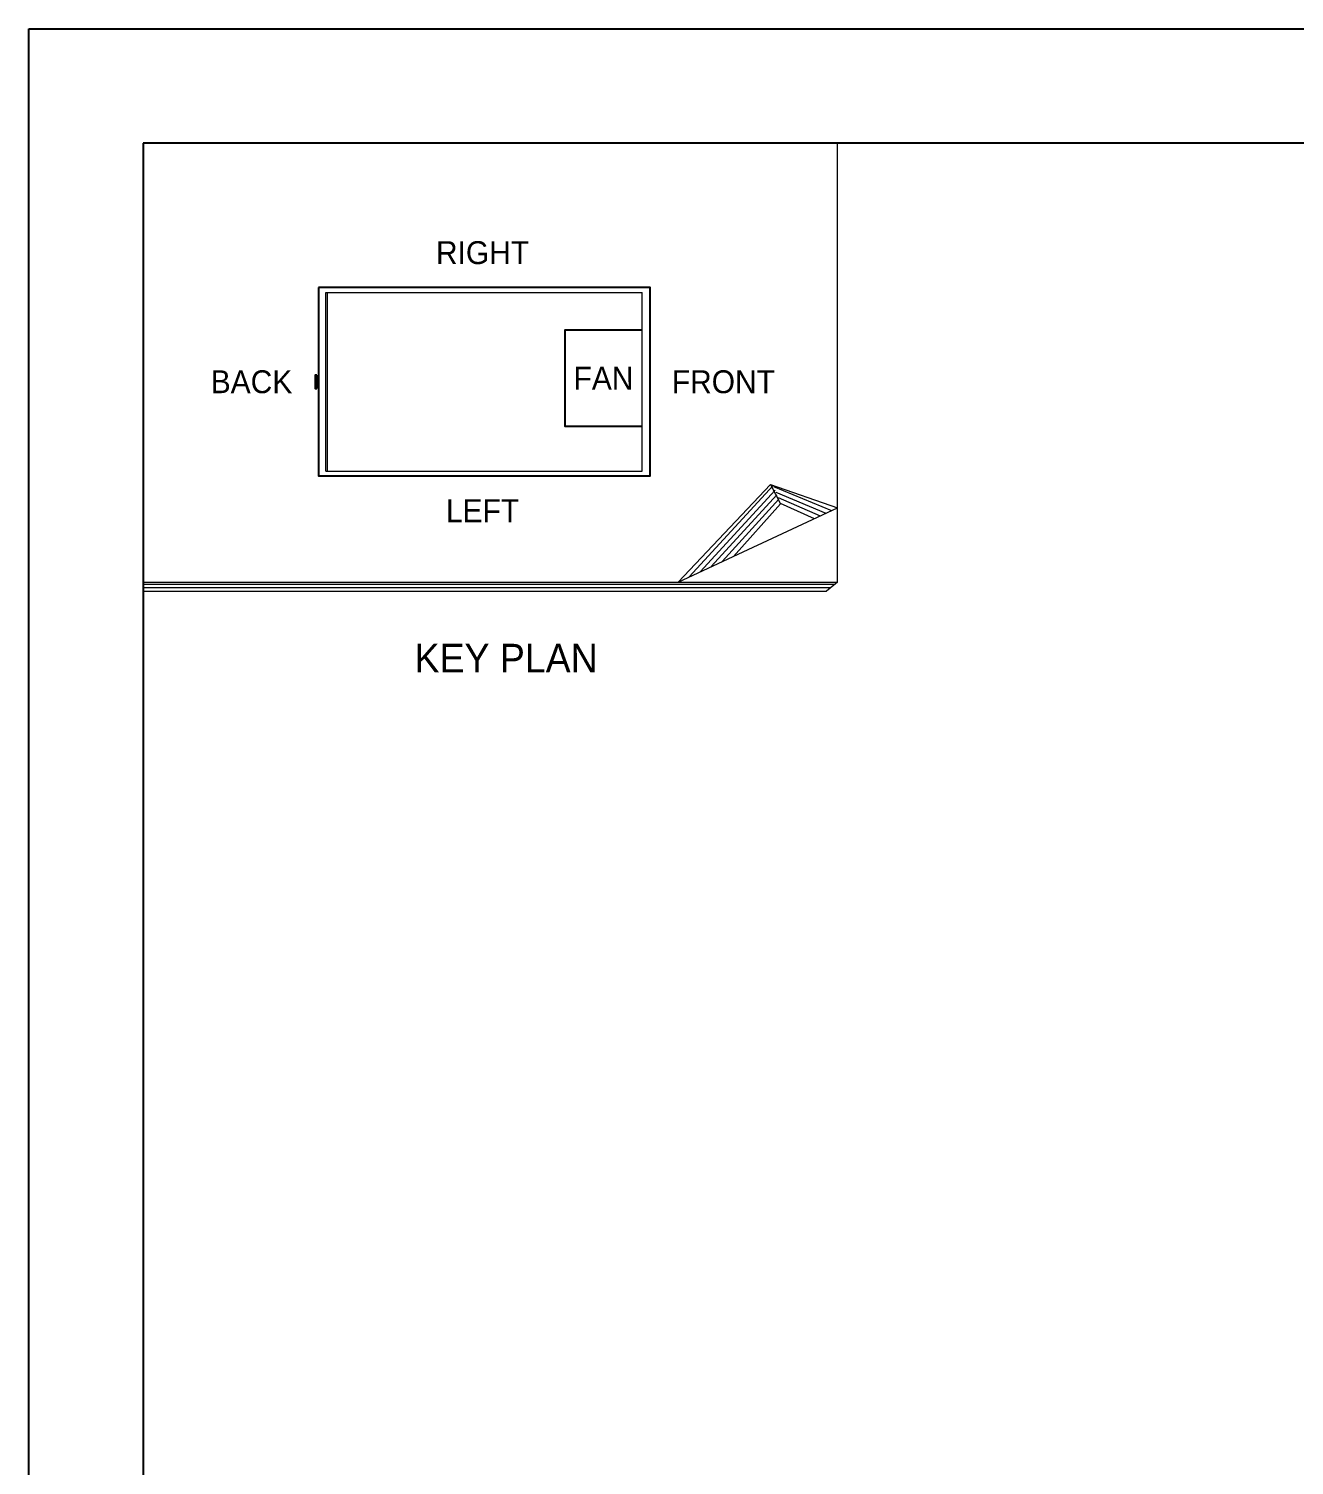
# Model space of a CAD drawing. Header units: millimetres. Extents: x -17070 to 42971, y -291348 to 40590.
# Drawn here: x -17070 to -8922, y -278705 to -269451 of the extents above; entities that cross this region are included whole.
import ezdxf
from ezdxf.enums import TextEntityAlignment as Align

# ---------------------------------------------------------------- set-up
doc = ezdxf.new("R2010")
doc.units = ezdxf.units.MM
for name, color, linetype in [('냉각탑', 4, 'Continuous'), ('냉각탑_box', 1, 'Continuous'), ('냉각탑_form', 1, 'Continuous'), ('냉각탑_text', 3, 'Continuous')]:
    doc.layers.add(name, color=color, linetype=linetype)
doc.styles.add('돋움', font='Dotum.ttf')

msp = doc.modelspace()

# ---------------------------------------------------------------- linework, layer by layer
at = {"layer": 'Defpoints'}
msp.add_lwpolyline([(-17070.4, -269451.2), (13895.4, -269451.2), (13895.4, -291348.4), (-17070.4, -291348.4)], close=True, dxfattribs=at)
at = {"layer": '냉각탑', "lineweight": 20, "ltscale": 30}
for p, q in [((-15157.2, -272300.2), (-15157.2, -271149.9)), ((-15157.2, -271149.9), (-13119.8, -271149.9)), ((-15147.5, -272300.2), (-15147.5, -271149.9)), ((-13119.8, -272300.2), (-13119.8, -271149.9)), ((-15157.2, -272300.2), (-13119.8, -272300.2))]:
    msp.add_line(p, q, dxfattribs=at)
at = {"layer": '냉각탑', "ltscale": 30}
msp.add_lwpolyline([(-15205.7, -271118.3), (-15205.7, -272331.7), (-13070.2, -272331.7), (-13070.2, -271118.3)], close=True, dxfattribs=at)
for points in [[(-13119.8, -271393.7), (-13619, -271393.7), (-13619.4, -272011.3), (-13119.8, -272011.3)], [(-15215, -271682.1), (-15227.2, -271682.1), (-15227.2, -271768), (-15215, -271768)], [(-15221.1, -271682.1), (-15221.1, -271768)], [(-15215, -271768), (-15215, -271682.1)]]:
    msp.add_lwpolyline(points, dxfattribs=at)
at = {"layer": '냉각탑_box', "lineweight": 20}
for p, q in [((-11863.3, -273015.9), (-11863.3, -270188.4)), ((-12889.2, -273015.9), (-12293.8, -272386.6)), ((-12818, -272982.7), (-12276.4, -272393.8)), ((-12293.8, -272386.6), (-11863.3, -272536.6)), ((-12293.8, -272386.6), (-12229.1, -272511.7)), ((-12274, -272399.9), (-11900.7, -272554.1)), ((-12746.8, -272949.4), (-12264.6, -272423.3)), ((-12675.7, -272916.2), (-12252.8, -272452.8)), ((-12604.5, -272882.9), (-12240.9, -272482.2)), ((-12533.4, -272849.7), (-12229.1, -272511.7)), ((-12259.7, -272435.4), (-11938.2, -272571.6)), ((-12245.5, -272470.9), (-11975.6, -272589.1)), ((-12231.2, -272506.4), (-12013.1, -272606.6)), ((-12889.2, -273015.9), (-11863.3, -272536.6)), ((-16333.1, -273015.9), (-11863.3, -273015.9)), ((-16333.1, -273028.2), (-11878.2, -273028.2)), ((-16333.1, -273050.8), (-11905.5, -273050.8)), ((-11863.3, -273015.9), (-11932.8, -273073.4)), ((-16333.1, -273073.4), (-11932.8, -273073.4))]:
    msp.add_line(p, q, dxfattribs=at)
at = {"layer": '냉각탑_form'}
msp.add_lwpolyline([(-16333.1, -270188.4), (-16333.1, -290611.1), (13158.1, -290611.1), (13158.1, -270188.4)], close=True, dxfattribs=at)

# ---------------------------------------------------------------- texts
at = {"layer": '냉각탑_text', "lineweight": 20, "style": '돋움'}
for s, height, p in [('RIGHT', 147.42, (-14148.5, -270893.4)), ('BACK', 147.42, (-15636.1, -271725)), ('FAN', 147.42, (-13369.6, -271702.5)), ('FRONT', 147.42, (-12597.8, -271725)), ('LEFT', 147.42, (-14148.5, -272555.9)), ('KEY PLAN', 184.27, (-13996.5, -273505.4))]:
    msp.add_text(s, height=height, dxfattribs=at).set_placement(p, align=Align.MIDDLE_CENTER)

doc.saveas('drawing.dxf')
